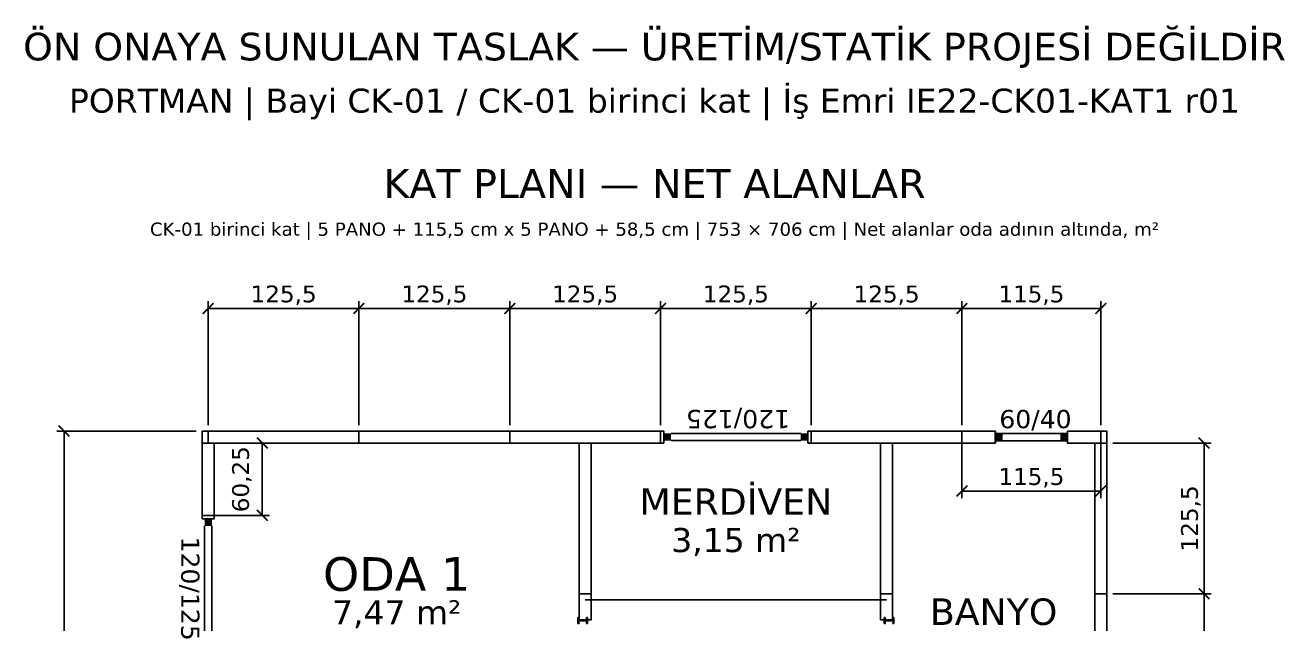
# Model space of a CAD drawing. Header units: centimetres. Extents: x -135 to 4099, y -1176 to 1044.
# Drawn here: x 906 to 1954, y 546 to 1044 of the extents above; entities that cross this region are included whole.
import ezdxf
from ezdxf.enums import TextEntityAlignment as Align

# ---------------------------------------------------------------- set-up
doc = ezdxf.new("R2010")
doc.units = ezdxf.units.CM
doc.linetypes.add('DASHED', pattern=[1.524, 1.27, -0.254])
for name, color, linetype in [('ACIK_SINIR', 8, 'DASHED'), ('DIS_DUVAR_100', 30, 'Continuous'), ('IC_DUVAR_100', 30, 'Continuous'), ('IC_KAPILAR', 7, 'Continuous'), ('KOSE_PROFIL_100', 8, 'Continuous'), ('ODA_ADLARI', 7, 'Continuous'), ('OLCULER', 7, 'Continuous'), ('OZEL_PANEL_OLCU_CM', 3, 'Continuous'), ('PENCERE', 10, 'Continuous'), ('PORTMAN_INFO', 7, 'Continuous')]:
    doc.layers.add(name, color=color, linetype=linetype)
doc.styles.add('PORTMAN', font='DejaVuSans.ttf')
doc.styles.get("Standard").update_dxf_attribs({"font": 'DejaVuSans.ttf'})
doc.dimstyles.new('PORTMAN', dxfattribs={"dimtxt": 14, "dimasz": 9, "dimexe": 6, "dimexo": 5, "dimgap": 4, "dimtad": 1, "dimtxsty": 'PORTMAN', "dimblk": 'ARCHTICK', "dimcen": 2.5, "dimazin": 3, "dimtfac": 0.5, "dimtmove": 2, "dimatfit": 3})

# ---------------------------------------------------------------- blocks, each defined once
blk = doc.blocks.new('BOM_D01_1255p0_DIS_DOLU')
blk.add_lwpolyline([(0, 0), (10, 0), (10, 125.5), (0, 125.5)], close=True)
blk = doc.blocks.new('kaynak-pencere-120x125')
at = {"layer": 'PENCERE', "color": 1}
for p, q in [((53387, 8192.9), (53397, 8192.9)), ((53389, 8186.9), (53389, 8078.9)), ((53395, 8186.9), (53395, 8078.9)), ((53387, 8072.9), (53397, 8072.9))]:
    blk.add_line(p, q, dxfattribs=at)
for points in [[(53389, 8192.9), (53389, 8186.9), (53395, 8192.9), (53395, 8186.9)], [(53389, 8072.9), (53389, 8078.9), (53395, 8072.9), (53395, 8078.9)]]:
    blk.add_solid(points, dxfattribs=at)
at = {"layer": 'PENCERE', "color": 0, "lineweight": 25}
blk.add_text('120/125', height=15.22, rotation=270, dxfattribs=at).set_placement((53369.5, 8178))
blk = doc.blocks.new('BOM_P04_PENCERE_1200x1250')
at = {"layer": 'PENCERE'}
blk.add_blockref('kaynak-pencere-120x125', (0, 0), dxfattribs=at)
blk = doc.blocks.new('BOM_D09_1255p0_DIS_P120x125')
for points in [[(0, 122.75), (10, 122.75), (10, 125.5), (0, 125.5)], [(0, 0), (10, 0), (10, 2.75), (0, 2.75)]]:
    blk.add_lwpolyline(points, close=True)
at = {"layer": 'PENCERE'}
blk.add_blockref('BOM_P04_PENCERE_1200x1250', (-53387.006, -8070.111), dxfattribs=at)
blk = doc.blocks.new('kaynak-pencere-6040')
at = {"layer": 'PENCERE', "color": 1}
for p, q in [((53375.9, 7992.3), (53385.9, 7992.3)), ((53377.9, 7932.3), (53377.9, 7992.3)), ((53383.9, 7932.3), (53383.9, 7992.3)), ((53375.9, 7932.3), (53385.9, 7932.3))]:
    blk.add_line(p, q, dxfattribs=at)
for points in [[(53377.9, 7992.3), (53377.9, 7986.3), (53383.9, 7992.3), (53383.9, 7986.3)], [(53377.9, 7932.3), (53377.9, 7938.3), (53383.9, 7932.3), (53383.9, 7938.3)]]:
    blk.add_solid(points, dxfattribs=at)
at = {"layer": 'PENCERE', "color": 0, "lineweight": 25}
blk.add_text('60/40', height=15.22, rotation=90, dxfattribs=at).set_placement((53373.5, 7935.6))
blk = doc.blocks.new('BOM_P03_PENCERE_600x400')
at = {"layer": 'PENCERE'}
blk.add_blockref('kaynak-pencere-6040', (0, 0), dxfattribs=at)
blk = doc.blocks.new('BOM_D10_1155p0_DIS_P03')
for points in [[(0, 87.75), (10, 87.75), (10, 115.5), (0, 115.5)], [(0, 0), (10, 0), (10, 27.75), (0, 27.75)]]:
    blk.add_lwpolyline(points, close=True)
at = {"layer": 'PENCERE'}
blk.add_blockref('BOM_P03_PENCERE_600x400', (-53375.862, -7904.528), dxfattribs=at)
blk = doc.blocks.new('BOM_D16_602p5_DIS_DOLU')
blk.add_lwpolyline([(0, 0), (10, 0), (10, 60.25), (0, 60.25)], close=True)
blk = doc.blocks.new('kaynak-ic-kapi')
at = {"color": 133, "linetype": 'Continuous', "lineweight": 25, "true_color": 0x6ec1dd}
for p, q in [((54247.5, 7919.9), (54248.3, 7919.9)), ((54248.3, 7919.6), (54247.5, 7919.6)), ((54248.6, 7919.9), (54248, 7919)), ((54248.3, 7919.3), (54248, 7919.6)), ((54248.3, 7919.9), (54248.3, 7919.6)), ((54248.3, 7919.3), (54248.6, 7919.3)), ((54248.3, 7919), (54248.6, 7919.3)), ((54249.2, 7919), (54248.6, 7919.9)), ((54248.6, 7919.9), (54248.6, 7919.6)), ((54248.6, 7919.9), (54248.9, 7919.9)), ((54248.6, 7919.6), (54248.9, 7919)), ((54249.2, 7919.9), (54248.9, 7919.6)), ((54248.9, 7919.9), (54249.4, 7919)), ((54249.7, 7919.6), (54248.9, 7919.6)), ((54249.2, 7919), (54248.9, 7919)), ((54249.2, 7919.9), (54249.2, 7919.9)), ((54249.2, 7919), (54249.7, 7919.6)), ((54249.2, 7919), (54249.4, 7919)), ((54250, 7919.9), (54249.4, 7919)), ((54250, 7919.9), (54249.7, 7919.6)), ((54249.7, 7919.3), (54249.7, 7919.6)), ((54249.7, 7919.3), (54250, 7919.3)), ((54249.7, 7919), (54250, 7919.3)), ((54250.6, 7919), (54250, 7919.9)), ((54250, 7919.9), (54250, 7919.9)), ((54250, 7919.9), (54250, 7919.6)), ((54250, 7919.9), (54250.3, 7919.9)), ((54250, 7919.6), (54250.3, 7919)), ((54250.3, 7919.9), (54250.9, 7919)), ((54250.3, 7912.8), (54250.3, 7919)), ((54250.6, 7919.9), (54250.6, 7919.9)), ((54250.6, 7919.9), (54250.6, 7919.6)), ((54251.4, 7919.6), (54250.6, 7919.6)), ((54250.6, 7919), (54250.6, 7919)), ((54250.6, 7919), (54250.9, 7919)), ((54250.9, 7919), (54251.1, 7919.6)), ((54251.7, 7919.9), (54251.1, 7919)), ((54251.4, 7919.3), (54251.1, 7919.6)), ((54251.4, 7919.9), (54251.4, 7919.9)), ((54251.4, 7919.9), (54251.4, 7919.6)), ((54251.7, 7919.9), (54251.4, 7919.6)), ((54251.4, 7919.6), (54252, 7919)), ((54251.4, 7919.3), (54251.7, 7919.3)), ((54251.4, 7919), (54251.7, 7919.3)), ((54252.3, 7919), (54251.7, 7919.9)), ((54251.7, 7919.9), (54252.3, 7919.9)), ((54251.7, 7919.9), (54252, 7919.9)), ((54252, 7919.9), (54252, 7919.9)), ((54252, 7919.9), (54252, 7919.6)), ((54252, 7919.9), (54252.3, 7919)), ((54252.3, 7919.6), (54252, 7919.6)), ((54252, 7919), (54252, 7919)), ((54252, 7919), (54252.3, 7919)), ((54252.3, 7919), (54252.3, 7919)), ((54248.3, 7912.3), (54247.5, 7912.3)), ((54247.5, 7912), (54248.3, 7912)), ((54248.6, 7912), (54248, 7912.8)), ((54248.3, 7912.3), (54248, 7912.3)), ((54248.3, 7912.8), (54248.6, 7912.3)), ((54248.3, 7912.3), (54248.3, 7912)), ((54248.3, 7912.3), (54248.6, 7912.3)), ((54249.2, 7912.8), (54248.6, 7912)), ((54248.6, 7912.3), (54248.9, 7912.8)), ((54249.2, 7912.8), (54248.9, 7912.8)), ((54248.9, 7912), (54249.4, 7912.8)), ((54249.2, 7912), (54248.9, 7912.3)), ((54249.7, 7912.3), (54248.9, 7912.3)), ((54249.2, 7912.8), (54249.4, 7912.8)), ((54249.2, 7912.8), (54249.7, 7912.3)), ((54249.2, 7912), (54249.2, 7912)), ((54250, 7912), (54249.4, 7912.8)), ((54249.7, 7912.8), (54250, 7912.3)), ((54250, 7912), (54249.7, 7912.3)), ((54249.7, 7912.3), (54249.7, 7912.3)), ((54249.7, 7912.3), (54250, 7912.3)), ((54250.6, 7912.8), (54250, 7912)), ((54250, 7912.3), (54250.3, 7912.8)), ((54250, 7912), (54250, 7912.3)), ((54250, 7912), (54250, 7912)), ((54250, 7912), (54250.3, 7912)), ((54250.3, 7912), (54250.9, 7912.8)), ((54250.6, 7912.8), (54250.6, 7912.8)), ((54250.6, 7912.8), (54250.9, 7912.8)), ((54250.6, 7912), (54250.6, 7912.3)), ((54251.4, 7912.3), (54250.6, 7912.3)), ((54250.6, 7912), (54250.6, 7912)), ((54250.9, 7912.8), (54251.1, 7912.3)), ((54251.7, 7912), (54251.1, 7912.8)), ((54251.4, 7912.3), (54251.1, 7912.3)), ((54251.4, 7912.3), (54252, 7912.8)), ((54251.4, 7912.8), (54251.7, 7912.3)), ((54251.4, 7912), (54251.4, 7912.3)), ((54251.7, 7912), (54251.4, 7912.3)), ((54251.4, 7912.3), (54251.7, 7912.3)), ((54251.4, 7912), (54251.4, 7912)), ((54252.3, 7912.8), (54251.7, 7912)), ((54251.7, 7912), (54252.3, 7912)), ((54251.7, 7912), (54252, 7912)), ((54252, 7912.8), (54252, 7912.8)), ((54252, 7912.8), (54252.3, 7912.8)), ((54252, 7912), (54252.3, 7912.8)), ((54252, 7912), (54252, 7912.3)), ((54252.3, 7912.3), (54252, 7912.3)), ((54252, 7912), (54252, 7912)), ((54252.3, 7912.8), (54252.3, 7912.8))]:
    blk.add_line(p, q, dxfattribs=at)
for points in [[(54247.5, 7919), (54247.5, 7919.9), (54252.3, 7919.9), (54252.3, 7919)], [(54248.6, 7919.9), (54250, 7919.9), (54251.4, 7919.9)], [(54248.6, 7912.3), (54248.6, 7912), (54248.9, 7912)], [(54248.6, 7912), (54250, 7912), (54251.4, 7912)]]:
    blk.add_lwpolyline(points, dxfattribs=at)
blk.add_lwpolyline([(54247.5, 7912.8), (54252.3, 7912.8), (54252.3, 7912), (54247.5, 7912)], close=True, dxfattribs=at)
blk = doc.blocks.new('BOM_K01_IC_KAPI_ACIKLIK820')
at = {"layer": 'IC_KAPILAR'}
blk.add_blockref('kaynak-ic-kapi', (0, 0), dxfattribs=at)
blk = doc.blocks.new('BOM_I16_1255p0_IC_K01_SOL_ALT')
blk.add_lwpolyline([(0, 103.75), (10, 103.75), (10, 125.5), (0, 125.5)], close=True)
at = {"layer": 'IC_KAPILAR', "xscale": -1, "rotation": 90}
blk.add_blockref('BOM_K01_IC_KAPI_ACIKLIK820', (7918.93, 54353.219), dxfattribs=at)
blk = doc.blocks.new('BOM_I13_1255p0_IC_DOLU')
blk.add_lwpolyline([(0, 0), (10, 0), (10, 125.5), (0, 125.5)], close=True)
blk = doc.blocks.new('BOM_I16_1255p0_IC_K01_SAG_ALT')
blk.add_lwpolyline([(0, 103.75), (10, 103.75), (10, 125.5), (0, 125.5)], close=True)
at = {"layer": 'IC_KAPILAR', "rotation": 270}
blk.add_blockref('BOM_K01_IC_KAPI_ACIKLIK820', (-7908.93, 54353.219), dxfattribs=at)
blk = doc.blocks.new('BOM_B02_DIS_KOSE_50x100')
blk.add_lwpolyline([(0, 0), (5, 0), (5, 10), (0, 10)], close=True)
blk = doc.blocks.new('_ARCHTICK')
at = {"color": 0, "linetype": 'BYBLOCK', "const_width": 0.15}
blk.add_lwpolyline([(-0.5, -0.5), (0.5, 0.5)], dxfattribs=at)

msp = doc.modelspace()

# ---------------------------------------------------------------- linework, layer by layer
at = {"layer": 'ACIK_SINIR'}
msp.add_line((1371.75, 565.5), (1622.75, 565.5), dxfattribs=at)

# ---------------------------------------------------------------- block references
at = {"layer": 'DIS_DUVAR_100', "rotation": 270}
for name, p in [('BOM_D09_1255p0_DIS_P120x125', (1434.5, 706)), ('BOM_D10_1155p0_DIS_P03', (1685.5, 706)), ('BOM_D01_1255p0_DIS_DOLU', (1058, 706)), ('BOM_D01_1255p0_DIS_DOLU', (1183.5, 706)), ('BOM_D01_1255p0_DIS_DOLU', (1309, 706)), ('BOM_D01_1255p0_DIS_DOLU', (1560, 706))]:
    msp.add_blockref(name, p, dxfattribs=at)
at = {"layer": 'DIS_DUVAR_100'}
for name, p in [('BOM_D16_602p5_DIS_DOLU', (1053, 635.75)), ('BOM_D01_1255p0_DIS_DOLU', (1796, 570.5)), ('BOM_D09_1255p0_DIS_P120x125', (1053, 510.25)), ('BOM_D01_1255p0_DIS_DOLU', (1796, 445))]:
    msp.add_blockref(name, p, dxfattribs=at)
at = {"layer": 'IC_DUVAR_100'}
for name, p in [('BOM_I13_1255p0_IC_DOLU', (1366.75, 570.5)), ('BOM_I13_1255p0_IC_DOLU', (1617.75, 570.5)), ('BOM_I16_1255p0_IC_K01_SOL_ALT', (1366.75, 445)), ('BOM_I16_1255p0_IC_K01_SAG_ALT', (1617.75, 445))]:
    msp.add_blockref(name, p, dxfattribs=at)
at = {"layer": 'KOSE_PROFIL_100'}
for p in [(1053, 696), (1801, 696)]:
    msp.add_blockref('BOM_B02_DIS_KOSE_50x100', p, dxfattribs=at)

# ---------------------------------------------------------------- texts
at = {"layer": 'ODA_ADLARI', "style": 'PORTMAN'}
for s, height, p in [('KAT PLANI — NET ALANLAR', 24, (1429.5, 912)), ('CK-01 birinci kat | 5 PANO + 115,5 cm x 5 PANO + 58,5 cm | 753 × 706 cm | Net alanlar oda adının altında, m²', 11, (1429.5, 874)), ('MERDİVEN', 22, (1497.25, 647.25)), ('3,15 m²', 20, (1497.25, 615.25)), ('ODA 1', 28, (1214.875, 587)), ('BANYO', 22, (1711.875, 555.625)), ('7,47 m²', 20, (1214.875, 555))]:
    msp.add_text(s, height=height, dxfattribs=at).set_placement(p, align=Align.MIDDLE_CENTER)
at = {"layer": 'PORTMAN_INFO', "style": 'PORTMAN'}
for s, height, p in [('ÖN ONAYA SUNULAN TASLAK — ÜRETİM/STATİK PROJESİ DEĞİLDİR', 23, (1429.5, 1026)), ('PORTMAN | Bayi CK-01 / CK-01 birinci kat | İş Emri IE22-CK01-KAT1 r01', 20, (1429.5, 981))]:
    msp.add_text(s, height=height, dxfattribs=at).set_placement(p, align=Align.MIDDLE_CENTER)

# ---------------------------------------------------------------- dimensions: what is measured, and where the dimension line sits
at = {"layer": 'OLCULER'}
for base, p1, p2 in [((1058, 808), (1058, 706), (1183.5, 706)), ((1183.5, 808), (1183.5, 706), (1309, 706)), ((1309, 808), (1309, 706), (1434.5, 706)), ((1434.5, 808), (1434.5, 706), (1560, 706)), ((1560, 808), (1560, 706), (1685.5, 706)), ((1685.5, 808), (1685.5, 706), (1801, 706))]:
    msp.add_linear_dim(base=base, p1=p1, p2=p2, dimstyle='PORTMAN', override={"dimtxt": 14, "dimasz": 9, "dimexe": 6, "dimexo": 5, "dimdec": 2, "dimzin": 8, "dimdsep": 44}, dxfattribs=at).render()
for base, p1, p2 in [((938, 0), (1053, 0), (1053, 706)), ((1887, 570.5), (1806, 570.5), (1806, 696)), ((1887, 445), (1806, 445), (1806, 570.5))]:
    msp.add_linear_dim(base=base, p1=p1, p2=p2, angle=90, dimstyle='PORTMAN', override={"dimtxt": 14, "dimasz": 9, "dimexe": 6, "dimexo": 5, "dimdec": 2, "dimzin": 8, "dimdsep": 44}, dxfattribs=at).render()
at = {"layer": 'OZEL_PANEL_OLCU_CM'}
msp.add_linear_dim(base=(1685.5, 656), p1=(1685.5, 706), p2=(1801, 706), dimstyle='PORTMAN', override={"dimtxt": 14, "dimasz": 9, "dimexe": 6, "dimexo": 5, "dimdec": 2, "dimzin": 8, "dimdsep": 44}, dxfattribs=at).render()
msp.add_linear_dim(base=(1103, 635.75), p1=(1053, 635.75), p2=(1053, 696), angle=90, dimstyle='PORTMAN', override={"dimtxt": 14, "dimasz": 9, "dimexe": 6, "dimexo": 5, "dimdec": 2, "dimzin": 8, "dimdsep": 44}, dxfattribs=at).render()

doc.saveas('drawing.dxf')
